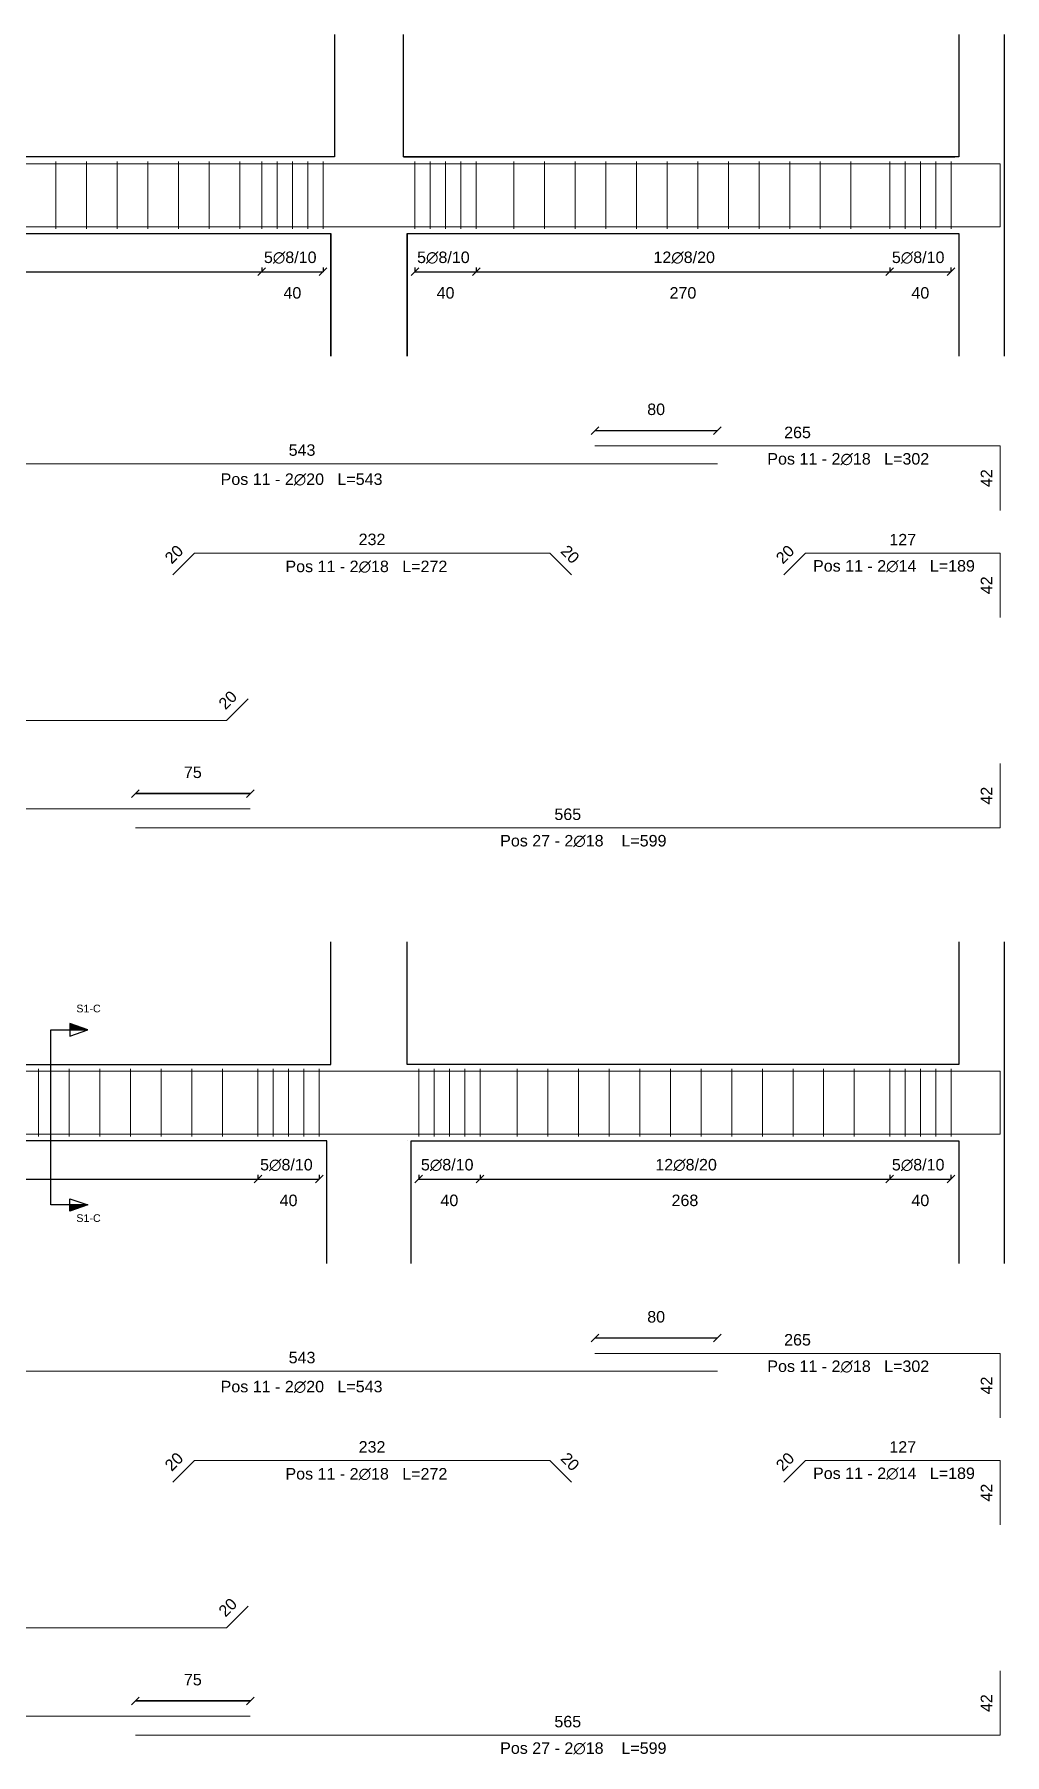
# Model space of a CAD drawing. Header units: millimetres. Extents: x -455371 to 117772, y -78417 to 116564.
# Drawn here: x -234628 to -228293, y -16116 to -4889 of the extents above; entities that cross this region are included whole.
import ezdxf

# ---------------------------------------------------------------- set-up
doc = ezdxf.new("R2010")
doc.units = ezdxf.units.MM
doc.layers.get('0').update_dxf_attribs({"color": 255})
for name, color, linetype, lineweight in [('armature', 5, 'Continuous', 18), ('Cls', 7, 'Continuous', 25), ('quote', 5, 'Continuous', 15), ('Scritte', 7, 'Continuous', 15), ('staffe', 10, 'Continuous', 15)]:
    doc.layers.add(name, color=color, linetype=linetype, lineweight=lineweight)
doc.layers.add('RETINI', color=253, linetype='Continuous')
doc.styles.get("Standard").update_dxf_attribs({"font": 'arial.ttf'})
doc.dimstyles.new('per distinte 1 a 50', dxfattribs={"dimtxt": 75, "dimasz": 150, "dimexe": 0.18, "dimexo": 250, "dimgap": 50, "dimtad": 1, "dimdec": 0, "dimlfac": 0.1, "dimzin": 0, "dimdsep": 46, "dimtxsty": 'Standard', "dimblk": 'NONE', "dimcen": 0, "dimse1": 1, "dimse2": 1, "dimsd1": 1, "dimsd2": 1, "dimadec": 0, "dimazin": 0, "dimtfac": 1, "dimtdec": 0, "dimtix": 1, "dimtofl": 0, "dimtmove": 0, "dimatfit": 3, "dimldrblk": 'NONE', "dimfxl": 250, "dimfxlon": 1, "dimtolj": 1, "dimtzin": 0, "dimarcsym": 2})
doc.dimstyles.new('scala1 a 50', dxfattribs={"dimtxt": 75, "dimasz": 50, "dimexe": 0.18, "dimexo": 250, "dimgap": 100, "dimtad": 2, "dimdec": 0, "dimlfac": 0.1, "dimzin": 0, "dimdsep": 46, "dimtxsty": 'Standard', "dimblk": 'OBLIQUE', "dimcen": -100, "dimadec": 0, "dimazin": 0, "dimtfac": 1, "dimtdec": 0, "dimtofl": 0, "dimtmove": 0, "dimatfit": 3, "dimfxl": 250, "dimfxlon": 1, "dimtolj": 1, "dimtzin": 0, "dimarcsym": 0})

# ---------------------------------------------------------------- blocks, each defined once
blk = doc.blocks.new('*U768')
at = {"layer": 'staffe'}
blk.add_lwpolyline([(0, -220), (0, 220)], dxfattribs=at)
blk = doc.blocks.new('*U769')
at = {"layer": 'Cls', "color": 0, "linetype": 'ByBlock', "lineweight": -2, "transparency": 16777216}
for p in [(0, 0), (100, 0), (200, 0), (300, 0), (400, 0)]:
    blk.add_blockref('*U768', p, dxfattribs=at)
blk = doc.blocks.new('*U770')
at = {"layer": 'staffe'}
blk.add_lwpolyline([(0, -220), (0, 220)], dxfattribs=at)
blk = doc.blocks.new('*U781')
at = {"layer": 'Cls', "color": 0, "linetype": 'ByBlock', "lineweight": -2, "transparency": 16777216}
for p in [(0, 0), (100, 0), (200, 0), (300, 0), (400, 0)]:
    blk.add_blockref('*U770', p, dxfattribs=at)
blk = doc.blocks.new('*U752')
at = {"layer": 'staffe'}
blk.add_lwpolyline([(0, -220), (0, 220)], dxfattribs=at)
blk = doc.blocks.new('*U753')
at = {"layer": 'Cls', "color": 0, "linetype": 'ByBlock', "lineweight": -2, "transparency": 16777216}
for p in [(0, 0), (100, 0), (200, 0), (300, 0), (400, 0)]:
    blk.add_blockref('*U752', p, dxfattribs=at)
blk = doc.blocks.new('*U754')
at = {"layer": 'staffe'}
blk.add_lwpolyline([(0, -220), (0, 220)], dxfattribs=at)
blk = doc.blocks.new('*U755')
at = {"layer": 'Cls', "color": 0, "linetype": 'ByBlock', "lineweight": -2, "transparency": 16777216}
for p in [(0, 0), (100, 0), (200, 0), (300, 0), (400, 0)]:
    blk.add_blockref('*U754', p, dxfattribs=at)
blk = doc.blocks.new('*U756')
at = {"layer": 'staffe'}
blk.add_lwpolyline([(0, -220), (0, 220)], dxfattribs=at)
blk = doc.blocks.new('*U757')
at = {"layer": 'Cls', "color": 0, "linetype": 'ByBlock', "lineweight": -2, "transparency": 16777216}
for p in [(0, 0), (100, 0), (200, 0), (300, 0), (400, 0)]:
    blk.add_blockref('*U756', p, dxfattribs=at)
blk = doc.blocks.new('*U771')
at = {"layer": 'staffe'}
blk.add_lwpolyline([(0, -220), (0, 220)], dxfattribs=at)
blk = doc.blocks.new('*U772')
at = {"layer": 'Cls', "color": 0, "linetype": 'ByBlock', "lineweight": -2, "transparency": 16777216}
for p in [(0, 0), (100, 0), (200, 0), (300, 0), (400, 0)]:
    blk.add_blockref('*U771', p, dxfattribs=at)
blk = doc.blocks.new('*U790')
at = {"layer": 'staffe'}
blk.add_lwpolyline([(0, -220), (0, 220)], dxfattribs=at)
blk = doc.blocks.new('*U791')
at = {"layer": 'Cls', "color": 0, "linetype": 'ByBlock', "lineweight": -2, "transparency": 16777216}
for p in [(0, 0), (200, 0), (400, 0), (600, 0), (800, 0), (1000, 0), (1200, 0), (1400, 0), (1600, 0), (1800, 0), (2000, 0), (2200, 0)]:
    blk.add_blockref('*U790', p, dxfattribs=at)
blk = doc.blocks.new('*U792')
at = {"layer": 'staffe'}
blk.add_lwpolyline([(0, -220), (0, 220)], dxfattribs=at)
blk = doc.blocks.new('*U793')
at = {"layer": 'Cls', "color": 0, "linetype": 'ByBlock', "lineweight": -2, "transparency": 16777216}
for p in [(0, 0), (200, 0), (400, 0), (600, 0), (800, 0), (1000, 0), (1200, 0), (1400, 0), (1600, 0), (1800, 0), (2000, 0), (2200, 0)]:
    blk.add_blockref('*U792', p, dxfattribs=at)
blk = doc.blocks.new('*U811')
at = {"layer": 'staffe'}
blk.add_lwpolyline([(0, -220), (0, 220)], dxfattribs=at)
blk = doc.blocks.new('*U810')
at = {"layer": 'Cls', "color": 0, "linetype": 'ByBlock', "lineweight": -2, "transparency": 16777216}
for p in [(0, 0), (200, 0), (400, 0), (600, 0), (800, 0), (1000, 0), (1200, 0), (1400, 0), (1600, 0), (1800, 0), (2000, 0), (2200, 0), (2400, 0), (2600, 0), (2800, 0), (3000, 0), (3200, 0), (3400, 0), (3600, 0), (3800, 0)]:
    blk.add_blockref('*U811', p, dxfattribs=at)
blk = doc.blocks.new('*U813')
at = {"layer": 'staffe'}
blk.add_lwpolyline([(0, -220), (0, 220)], dxfattribs=at)
blk = doc.blocks.new('*U812')
at = {"layer": 'Cls', "color": 0, "linetype": 'ByBlock', "lineweight": -2, "transparency": 16777216}
for p in [(0, 0), (200, 0), (400, 0), (600, 0), (800, 0), (1000, 0), (1200, 0), (1400, 0), (1600, 0), (1800, 0), (2000, 0), (2200, 0), (2400, 0), (2600, 0), (2800, 0), (3000, 0), (3200, 0), (3400, 0), (3600, 0)]:
    blk.add_blockref('*U813', p, dxfattribs=at)
blk = doc.blocks.new('_Oblique')
at = {"color": 0, "linetype": 'ByBlock', "lineweight": -2}
blk.add_line((-0.5, -0.5), (0.5, 0.5), dxfattribs=at)
blk = doc.blocks.new('*D820')
at = {"layer": 'Defpoints', "color": 0, "transparency": 16777216}
for p in [(-229043, -6159), (-228643, -6159), (-228643, -6438)]:
    blk.add_point(p, dxfattribs=at)
at = {"layer": 'quote', "color": 0, "lineweight": -2, "transparency": 16777216}
for p, q in [((-229043, -6409), (-229043, -6438)), ((-229043, -6438), (-228643, -6438)), ((-228643, -6409), (-228643, -6438))]:
    blk.add_line(p, q, dxfattribs=at)
at = {"layer": 'quote', "color": 0, "lineweight": -2, "transparency": 16777216, "xscale": 50, "yscale": 50, "zscale": 50, "rotation": 180}
blk.add_blockref('_Oblique', (-229043, -6438), dxfattribs=at)
at = {"layer": 'quote', "color": 0, "lineweight": -2, "transparency": 16777216, "xscale": 50, "yscale": 50, "zscale": 50}
blk.add_blockref('_Oblique', (-228643, -6438), dxfattribs=at)
at = {"layer": 'quote', "color": 0, "transparency": 16777216, "insert": (-228843, -6576), "char_height": 75, "attachment_point": 5}
blk.add_mtext('\\A1;40', dxfattribs=at)
blk = doc.blocks.new('*D821')
at = {"layer": 'Defpoints', "color": 0, "transparency": 16777216}
for p in [(-229043, -12081), (-228643, -12081), (-228643, -12360)]:
    blk.add_point(p, dxfattribs=at)
at = {"layer": 'quote', "color": 0, "lineweight": -2, "transparency": 16777216}
for p, q in [((-229043, -12331), (-229043, -12360)), ((-228643, -12331), (-228643, -12360)), ((-229043, -12360), (-228643, -12360))]:
    blk.add_line(p, q, dxfattribs=at)
at = {"layer": 'quote', "color": 0, "lineweight": -2, "transparency": 16777216, "xscale": 50, "yscale": 50, "zscale": 50, "rotation": 180}
blk.add_blockref('_Oblique', (-229043, -12360), dxfattribs=at)
at = {"layer": 'quote', "color": 0, "lineweight": -2, "transparency": 16777216, "xscale": 50, "yscale": 50, "zscale": 50}
blk.add_blockref('_Oblique', (-228643, -12360), dxfattribs=at)
at = {"layer": 'quote', "color": 0, "transparency": 16777216, "insert": (-228843, -12499), "char_height": 75, "attachment_point": 5}
blk.add_mtext('\\A1;40', dxfattribs=at)
blk = doc.blocks.new('*D822')
at = {"layer": 'Defpoints', "color": 0, "transparency": 16777216}
for p in [(-233168, -12081), (-232768, -12081), (-232768, -12360)]:
    blk.add_point(p, dxfattribs=at)
at = {"layer": 'quote', "color": 0, "lineweight": -2, "transparency": 16777216}
for p, q in [((-233168, -12331), (-233168, -12360)), ((-232768, -12331), (-232768, -12360)), ((-233168, -12360), (-232768, -12360))]:
    blk.add_line(p, q, dxfattribs=at)
at = {"layer": 'quote', "color": 0, "lineweight": -2, "transparency": 16777216, "xscale": 50, "yscale": 50, "zscale": 50, "rotation": 180}
blk.add_blockref('_Oblique', (-233168, -12360), dxfattribs=at)
at = {"layer": 'quote', "color": 0, "lineweight": -2, "transparency": 16777216, "xscale": 50, "yscale": 50, "zscale": 50}
blk.add_blockref('_Oblique', (-232768, -12360), dxfattribs=at)
at = {"layer": 'quote', "color": 0, "transparency": 16777216, "insert": (-232968, -12499), "char_height": 75, "attachment_point": 5}
blk.add_mtext('\\A1;40', dxfattribs=at)
blk = doc.blocks.new('*D823')
at = {"layer": 'Defpoints', "color": 0, "transparency": 16777216}
for p in [(-233143, -6159), (-232743, -6159), (-232743, -6438)]:
    blk.add_point(p, dxfattribs=at)
at = {"layer": 'quote', "color": 0, "lineweight": -2, "transparency": 16777216}
for p, q in [((-233143, -6409), (-233143, -6438)), ((-233143, -6438), (-232743, -6438)), ((-232743, -6409), (-232743, -6438))]:
    blk.add_line(p, q, dxfattribs=at)
at = {"layer": 'quote', "color": 0, "lineweight": -2, "transparency": 16777216, "xscale": 50, "yscale": 50, "zscale": 50, "rotation": 180}
blk.add_blockref('_Oblique', (-233143, -6438), dxfattribs=at)
at = {"layer": 'quote', "color": 0, "lineweight": -2, "transparency": 16777216, "xscale": 50, "yscale": 50, "zscale": 50}
blk.add_blockref('_Oblique', (-232743, -6438), dxfattribs=at)
at = {"layer": 'quote', "color": 0, "transparency": 16777216, "insert": (-232943, -6576), "char_height": 75, "attachment_point": 5}
blk.add_mtext('\\A1;40', dxfattribs=at)
blk = doc.blocks.new('*D828')
at = {"layer": 'Defpoints', "color": 0, "transparency": 16777216}
for p in [(-232143, -6159), (-231743, -6159), (-231743, -6438)]:
    blk.add_point(p, dxfattribs=at)
at = {"layer": 'quote', "color": 0, "lineweight": -2, "transparency": 16777216}
for p, q in [((-232143, -6409), (-232143, -6438)), ((-232143, -6438), (-231743, -6438)), ((-231743, -6409), (-231743, -6438))]:
    blk.add_line(p, q, dxfattribs=at)
at = {"layer": 'quote', "color": 0, "lineweight": -2, "transparency": 16777216, "xscale": 50, "yscale": 50, "zscale": 50, "rotation": 180}
blk.add_blockref('_Oblique', (-232143, -6438), dxfattribs=at)
at = {"layer": 'quote', "color": 0, "lineweight": -2, "transparency": 16777216, "xscale": 50, "yscale": 50, "zscale": 50}
blk.add_blockref('_Oblique', (-231743, -6438), dxfattribs=at)
at = {"layer": 'quote', "color": 0, "transparency": 16777216, "insert": (-231943, -6576), "char_height": 75, "attachment_point": 5}
blk.add_mtext('\\A1;40', dxfattribs=at)
blk = doc.blocks.new('*D831')
at = {"layer": 'Defpoints', "color": 0, "transparency": 16777216}
for p in [(-232118, -12081), (-231718, -12081), (-231718, -12360)]:
    blk.add_point(p, dxfattribs=at)
at = {"layer": 'quote', "color": 0, "lineweight": -2, "transparency": 16777216}
for p, q in [((-232118, -12331), (-232118, -12360)), ((-231718, -12331), (-231718, -12360)), ((-232118, -12360), (-231718, -12360))]:
    blk.add_line(p, q, dxfattribs=at)
at = {"layer": 'quote', "color": 0, "lineweight": -2, "transparency": 16777216, "xscale": 50, "yscale": 50, "zscale": 50, "rotation": 180}
blk.add_blockref('_Oblique', (-232118, -12360), dxfattribs=at)
at = {"layer": 'quote', "color": 0, "lineweight": -2, "transparency": 16777216, "xscale": 50, "yscale": 50, "zscale": 50}
blk.add_blockref('_Oblique', (-231718, -12360), dxfattribs=at)
at = {"layer": 'quote', "color": 0, "transparency": 16777216, "insert": (-231918, -12499), "char_height": 75, "attachment_point": 5}
blk.add_mtext('\\A1;40', dxfattribs=at)
blk = doc.blocks.new('*D843')
at = {"layer": 'Defpoints', "color": 0, "transparency": 16777216}
for p in [(-237243, -6159), (-233143, -6159), (-233143, -6438)]:
    blk.add_point(p, dxfattribs=at)
at = {"layer": 'quote', "color": 0, "lineweight": -2, "transparency": 16777216}
for p, q in [((-237243, -6409), (-237243, -6438)), ((-237243, -6438), (-233143, -6438)), ((-233143, -6409), (-233143, -6438))]:
    blk.add_line(p, q, dxfattribs=at)
at = {"layer": 'quote', "color": 0, "lineweight": -2, "transparency": 16777216, "xscale": 50, "yscale": 50, "zscale": 50, "rotation": 180}
blk.add_blockref('_Oblique', (-237243, -6438), dxfattribs=at)
at = {"layer": 'quote', "color": 0, "lineweight": -2, "transparency": 16777216, "xscale": 50, "yscale": 50, "zscale": 50}
blk.add_blockref('_Oblique', (-233143, -6438), dxfattribs=at)
at = {"layer": 'quote', "color": 0, "transparency": 16777216, "insert": (-235193, -6576), "char_height": 75, "attachment_point": 5}
blk.add_mtext('\\A1;410', dxfattribs=at)
blk = doc.blocks.new('*D844')
at = {"layer": 'Defpoints', "color": 0, "transparency": 16777216}
for p in [(-231743, -6159), (-229043, -6159), (-229043, -6438)]:
    blk.add_point(p, dxfattribs=at)
at = {"layer": 'quote', "color": 0, "lineweight": -2, "transparency": 16777216}
for p, q in [((-231743, -6409), (-231743, -6438)), ((-231743, -6438), (-229043, -6438)), ((-229043, -6409), (-229043, -6438))]:
    blk.add_line(p, q, dxfattribs=at)
at = {"layer": 'quote', "color": 0, "lineweight": -2, "transparency": 16777216, "xscale": 50, "yscale": 50, "zscale": 50, "rotation": 180}
blk.add_blockref('_Oblique', (-231743, -6438), dxfattribs=at)
at = {"layer": 'quote', "color": 0, "lineweight": -2, "transparency": 16777216, "xscale": 50, "yscale": 50, "zscale": 50}
blk.add_blockref('_Oblique', (-229043, -6438), dxfattribs=at)
at = {"layer": 'quote', "color": 0, "transparency": 16777216, "insert": (-230393, -6576), "char_height": 75, "attachment_point": 5}
blk.add_mtext('\\A1;270', dxfattribs=at)
blk = doc.blocks.new('*D846')
at = {"layer": 'Defpoints', "color": 0, "transparency": 16777216}
for p in [(-237218, -12081), (-233168, -12081), (-233168, -12360)]:
    blk.add_point(p, dxfattribs=at)
at = {"layer": 'quote', "color": 0, "lineweight": -2, "transparency": 16777216}
for p, q in [((-237218, -12331), (-237218, -12360)), ((-233168, -12331), (-233168, -12360)), ((-237218, -12360), (-233168, -12360))]:
    blk.add_line(p, q, dxfattribs=at)
at = {"layer": 'quote', "color": 0, "lineweight": -2, "transparency": 16777216, "xscale": 50, "yscale": 50, "zscale": 50, "rotation": 180}
blk.add_blockref('_Oblique', (-237218, -12360), dxfattribs=at)
at = {"layer": 'quote', "color": 0, "lineweight": -2, "transparency": 16777216, "xscale": 50, "yscale": 50, "zscale": 50}
blk.add_blockref('_Oblique', (-233168, -12360), dxfattribs=at)
at = {"layer": 'quote', "color": 0, "transparency": 16777216, "insert": (-235193, -12499), "char_height": 75, "attachment_point": 5}
blk.add_mtext('\\A1;405', dxfattribs=at)
blk = doc.blocks.new('*D847')
at = {"layer": 'Defpoints', "color": 0, "transparency": 16777216}
for p in [(-231718, -12081), (-229043, -12081), (-229043, -12360)]:
    blk.add_point(p, dxfattribs=at)
at = {"layer": 'quote', "color": 0, "lineweight": -2, "transparency": 16777216}
for p, q in [((-231718, -12331), (-231718, -12360)), ((-229043, -12331), (-229043, -12360)), ((-231718, -12360), (-229043, -12360))]:
    blk.add_line(p, q, dxfattribs=at)
at = {"layer": 'quote', "color": 0, "lineweight": -2, "transparency": 16777216, "xscale": 50, "yscale": 50, "zscale": 50, "rotation": 180}
blk.add_blockref('_Oblique', (-231718, -12360), dxfattribs=at)
at = {"layer": 'quote', "color": 0, "lineweight": -2, "transparency": 16777216, "xscale": 50, "yscale": 50, "zscale": 50}
blk.add_blockref('_Oblique', (-229043, -12360), dxfattribs=at)
at = {"layer": 'quote', "color": 0, "transparency": 16777216, "insert": (-230380, -12499), "char_height": 75, "attachment_point": 5}
blk.add_mtext('\\A1;268', dxfattribs=at)
blk = doc.blocks.new('*D1171')
at = {"layer": 'Defpoints', "color": 0, "transparency": 16777216}
for p in [(-228323, -9647), (-228323, -9647), (-228323, -10067)]:
    blk.add_point(p, dxfattribs=at)
at = {"layer": 'quote', "color": 0, "transparency": 16777216, "insert": (-228411, -9857), "char_height": 75, "attachment_point": 5, "rotation": 90}
blk.add_mtext('\\A1;42', dxfattribs=at)
blk = doc.blocks.new('_None')
blk = doc.blocks.new('*D1172')
at = {"layer": 'Defpoints', "color": 0, "transparency": 16777216}
for p in [(-233968, -10067), (-233968, -10067), (-228323, -10067)]:
    blk.add_point(p, dxfattribs=at)
at = {"layer": 'quote', "color": 0, "transparency": 16777216, "insert": (-231145, -9979), "char_height": 75, "attachment_point": 5}
blk.add_mtext('\\A1;565', dxfattribs=at)
blk = doc.blocks.new('*D1174')
at = {"layer": 'Defpoints', "color": 0, "transparency": 16777216}
for p in [(-237168, -9943), (-233218, -9943), (-233218, -9943)]:
    blk.add_point(p, dxfattribs=at)
at = {"layer": 'quote', "color": 0, "transparency": 16777216, "insert": (-235193, -9855), "char_height": 75, "attachment_point": 5}
blk.add_mtext('\\A1;395', dxfattribs=at)
blk = doc.blocks.new('*D1175')
at = {"layer": 'Defpoints', "color": 0, "transparency": 16777216}
for p in [(-233218, -9843), (-233968, -9943), (-233218, -9943)]:
    blk.add_point(p, dxfattribs=at)
at = {"layer": 'quote', "color": 0, "lineweight": -2, "transparency": 16777216}
for p, q in [((-233968, -9843), (-233968, -9843)), ((-233968, -9843), (-233218, -9843)), ((-233218, -9843), (-233218, -9843))]:
    blk.add_line(p, q, dxfattribs=at)
at = {"layer": 'quote', "color": 0, "lineweight": -2, "transparency": 16777216, "xscale": 50, "yscale": 50, "zscale": 50, "rotation": 180}
blk.add_blockref('_Oblique', (-233968, -9843), dxfattribs=at)
at = {"layer": 'quote', "color": 0, "lineweight": -2, "transparency": 16777216, "xscale": 50, "yscale": 50, "zscale": 50}
blk.add_blockref('_Oblique', (-233218, -9843), dxfattribs=at)
at = {"layer": 'quote', "color": 0, "transparency": 16777216, "insert": (-233593, -9705), "char_height": 75, "attachment_point": 5}
blk.add_mtext('\\A1;75', dxfattribs=at)
blk = doc.blocks.new('*D1184')
at = {"layer": 'Defpoints', "color": 0, "transparency": 16777216}
for p in [(-233583, -8274), (-233583, -8274), (-233725, -8415)]:
    blk.add_point(p, dxfattribs=at)
at = {"layer": 'quote', "color": 0, "transparency": 16777216, "insert": (-233716, -8282), "char_height": 75, "attachment_point": 5, "rotation": 45}
blk.add_mtext('\\A1;20', dxfattribs=at)
blk = doc.blocks.new('*D1178')
at = {"layer": 'Defpoints', "color": 0, "transparency": 16777216}
for p in [(-231263, -8274), (-231263, -8274), (-231122, -8415)]:
    blk.add_point(p, dxfattribs=at)
at = {"layer": 'quote', "color": 0, "transparency": 16777216, "insert": (-231130, -8282), "char_height": 75, "attachment_point": 5, "rotation": 315}
blk.add_mtext('\\A1;20', dxfattribs=at)
blk = doc.blocks.new('*D1179')
at = {"layer": 'Defpoints', "color": 0, "transparency": 16777216}
for p in [(-233583, -8274), (-231263, -8274), (-231263, -8274)]:
    blk.add_point(p, dxfattribs=at)
at = {"layer": 'quote', "color": 0, "transparency": 16777216, "insert": (-232423, -8185), "char_height": 75, "attachment_point": 5}
blk.add_mtext('\\A1;232', dxfattribs=at)
blk = doc.blocks.new('*D1181')
at = {"layer": 'Defpoints', "color": 0, "transparency": 16777216}
for p in [(-233231, -9225), (-233231, -9225), (-233373, -9366)]:
    blk.add_point(p, dxfattribs=at)
at = {"layer": 'quote', "color": 0, "transparency": 16777216, "insert": (-233365, -9233), "char_height": 75, "attachment_point": 5, "rotation": 45}
blk.add_mtext('\\A1;20', dxfattribs=at)
blk = doc.blocks.new('*D1182')
at = {"layer": 'Defpoints', "color": 0, "transparency": 16777216}
for p in [(-236693, -9366), (-233693, -9366), (-233693, -9366)]:
    blk.add_point(p, dxfattribs=at)
at = {"layer": 'quote', "color": 0, "transparency": 16777216, "insert": (-235193, -9278), "char_height": 75, "attachment_point": 5}
blk.add_mtext('\\A1;300', dxfattribs=at)
blk = doc.blocks.new('*D1188')
at = {"layer": 'Defpoints', "color": 0, "transparency": 16777216}
for p in [(-228323, -8274), (-228323, -8274), (-228323, -8694)]:
    blk.add_point(p, dxfattribs=at)
at = {"layer": 'quote', "color": 0, "transparency": 16777216, "insert": (-228411, -8484), "char_height": 75, "attachment_point": 5, "rotation": 90}
blk.add_mtext('\\A1;42', dxfattribs=at)
blk = doc.blocks.new('*D1189')
at = {"layer": 'Defpoints', "color": 0, "transparency": 16777216}
for p in [(-229593, -8274), (-229593, -8274), (-228323, -8274)]:
    blk.add_point(p, dxfattribs=at)
at = {"layer": 'quote', "color": 0, "transparency": 16777216, "insert": (-228958, -8186), "char_height": 75, "attachment_point": 5}
blk.add_mtext('\\A1;127', dxfattribs=at)
blk = doc.blocks.new('*D1190')
at = {"layer": 'Defpoints', "color": 0, "transparency": 16777216}
for p in [(-229593, -8274), (-229593, -8274), (-229734, -8415)]:
    blk.add_point(p, dxfattribs=at)
at = {"layer": 'quote', "color": 0, "transparency": 16777216, "insert": (-229726, -8282), "char_height": 75, "attachment_point": 5, "rotation": 45}
blk.add_mtext('\\A1;20', dxfattribs=at)
blk = doc.blocks.new('*D1210')
at = {"layer": 'Defpoints', "color": 0, "transparency": 16777216}
for p in [(-228323, -7575), (-228323, -7575), (-228323, -7995)]:
    blk.add_point(p, dxfattribs=at)
at = {"layer": 'quote', "color": 0, "transparency": 16777216, "insert": (-228411, -7785), "char_height": 75, "attachment_point": 5, "rotation": 90}
blk.add_mtext('\\A1;42', dxfattribs=at)
blk = doc.blocks.new('*D1211')
at = {"layer": 'Defpoints', "color": 0, "transparency": 16777216}
for p in [(-230968, -7575), (-230968, -7575), (-228323, -7575)]:
    blk.add_point(p, dxfattribs=at)
at = {"layer": 'quote', "color": 0, "transparency": 16777216, "insert": (-229645, -7487), "char_height": 75, "attachment_point": 5}
blk.add_mtext('\\A1;265', dxfattribs=at)
blk = doc.blocks.new('*D1212')
at = {"layer": 'Defpoints', "color": 0, "transparency": 16777216}
for p in [(-230968, -7475), (-230968, -7575), (-230168, -7691)]:
    blk.add_point(p, dxfattribs=at)
at = {"layer": 'quote', "color": 0, "lineweight": -2, "transparency": 16777216}
for p, q in [((-230968, -7475), (-230968, -7475)), ((-230168, -7475), (-230968, -7475)), ((-230168, -7475), (-230168, -7475))]:
    blk.add_line(p, q, dxfattribs=at)
at = {"layer": 'quote', "color": 0, "lineweight": -2, "transparency": 16777216, "xscale": 50, "yscale": 50, "zscale": 50, "rotation": 180}
blk.add_blockref('_Oblique', (-230968, -7475), dxfattribs=at)
at = {"layer": 'quote', "color": 0, "lineweight": -2, "transparency": 16777216, "xscale": 50, "yscale": 50, "zscale": 50}
blk.add_blockref('_Oblique', (-230168, -7475), dxfattribs=at)
at = {"layer": 'quote', "color": 0, "transparency": 16777216, "insert": (-230568, -7336), "char_height": 75, "attachment_point": 5}
blk.add_mtext('\\A1;80', dxfattribs=at)
blk = doc.blocks.new('*D1215')
at = {"layer": 'Defpoints', "color": 0, "transparency": 16777216}
for p in [(-235593, -7691), (-230168, -7691), (-230168, -7691)]:
    blk.add_point(p, dxfattribs=at)
at = {"layer": 'quote', "color": 0, "transparency": 16777216, "insert": (-232880, -7602), "char_height": 75, "attachment_point": 5}
blk.add_mtext('\\A1;543', dxfattribs=at)
blk = doc.blocks.new('*D1309')
at = {"layer": 'Defpoints', "color": 0, "transparency": 16777216}
for p in [(-228323, -15570), (-228323, -15570), (-228323, -15990)]:
    blk.add_point(p, dxfattribs=at)
at = {"layer": 'quote', "color": 0, "transparency": 16777216, "insert": (-228411, -15780), "char_height": 75, "attachment_point": 5, "rotation": 90}
blk.add_mtext('\\A1;42', dxfattribs=at)
blk = doc.blocks.new('*D1310')
at = {"layer": 'Defpoints', "color": 0, "transparency": 16777216}
for p in [(-233968, -15990), (-233968, -15990), (-228323, -15990)]:
    blk.add_point(p, dxfattribs=at)
at = {"layer": 'quote', "color": 0, "transparency": 16777216, "insert": (-231145, -15901), "char_height": 75, "attachment_point": 5}
blk.add_mtext('\\A1;565', dxfattribs=at)
blk = doc.blocks.new('*D1312')
at = {"layer": 'Defpoints', "color": 0, "transparency": 16777216}
for p in [(-237168, -15865), (-233218, -15865), (-233218, -15865)]:
    blk.add_point(p, dxfattribs=at)
at = {"layer": 'quote', "color": 0, "transparency": 16777216, "insert": (-235193, -15777), "char_height": 75, "attachment_point": 5}
blk.add_mtext('\\A1;395', dxfattribs=at)
blk = doc.blocks.new('*D1313')
at = {"layer": 'Defpoints', "color": 0, "transparency": 16777216}
for p in [(-233218, -15765), (-233968, -15865), (-233218, -15865)]:
    blk.add_point(p, dxfattribs=at)
at = {"layer": 'quote', "color": 0, "lineweight": -2, "transparency": 16777216}
for p, q in [((-233968, -15765), (-233968, -15765)), ((-233968, -15765), (-233218, -15765)), ((-233218, -15765), (-233218, -15765))]:
    blk.add_line(p, q, dxfattribs=at)
at = {"layer": 'quote', "color": 0, "lineweight": -2, "transparency": 16777216, "xscale": 50, "yscale": 50, "zscale": 50, "rotation": 180}
blk.add_blockref('_Oblique', (-233968, -15765), dxfattribs=at)
at = {"layer": 'quote', "color": 0, "lineweight": -2, "transparency": 16777216, "xscale": 50, "yscale": 50, "zscale": 50}
blk.add_blockref('_Oblique', (-233218, -15765), dxfattribs=at)
at = {"layer": 'quote', "color": 0, "transparency": 16777216, "insert": (-233593, -15627), "char_height": 75, "attachment_point": 5}
blk.add_mtext('\\A1;75', dxfattribs=at)
blk = doc.blocks.new('*D1339')
at = {"layer": 'Defpoints', "color": 0, "transparency": 16777216}
for p in [(-233583, -14196), (-233583, -14196), (-233725, -14337)]:
    blk.add_point(p, dxfattribs=at)
at = {"layer": 'quote', "color": 0, "transparency": 16777216, "insert": (-233716, -14204), "char_height": 75, "attachment_point": 5, "rotation": 45}
blk.add_mtext('\\A1;20', dxfattribs=at)
blk = doc.blocks.new('*D1316')
at = {"layer": 'Defpoints', "color": 0, "transparency": 16777216}
for p in [(-231263, -14196), (-231263, -14196), (-231122, -14337)]:
    blk.add_point(p, dxfattribs=at)
at = {"layer": 'quote', "color": 0, "transparency": 16777216, "insert": (-231130, -14204), "char_height": 75, "attachment_point": 5, "rotation": 315}
blk.add_mtext('\\A1;20', dxfattribs=at)
blk = doc.blocks.new('*D1317')
at = {"layer": 'Defpoints', "color": 0, "transparency": 16777216}
for p in [(-233583, -14196), (-231263, -14196), (-231263, -14196)]:
    blk.add_point(p, dxfattribs=at)
at = {"layer": 'quote', "color": 0, "transparency": 16777216, "insert": (-232423, -14108), "char_height": 75, "attachment_point": 5}
blk.add_mtext('\\A1;232', dxfattribs=at)
blk = doc.blocks.new('*D1319')
at = {"layer": 'Defpoints', "color": 0, "transparency": 16777216}
for p in [(-233231, -15147), (-233231, -15147), (-233373, -15288)]:
    blk.add_point(p, dxfattribs=at)
at = {"layer": 'quote', "color": 0, "transparency": 16777216, "insert": (-233365, -15155), "char_height": 75, "attachment_point": 5, "rotation": 45}
blk.add_mtext('\\A1;20', dxfattribs=at)
blk = doc.blocks.new('*D1320')
at = {"layer": 'Defpoints', "color": 0, "transparency": 16777216}
for p in [(-236693, -15288), (-233693, -15288), (-233693, -15288)]:
    blk.add_point(p, dxfattribs=at)
at = {"layer": 'quote', "color": 0, "transparency": 16777216, "insert": (-235193, -15200), "char_height": 75, "attachment_point": 5}
blk.add_mtext('\\A1;300', dxfattribs=at)
blk = doc.blocks.new('*D1324')
at = {"layer": 'Defpoints', "color": 0, "transparency": 16777216}
for p in [(-228323, -14196), (-228323, -14196), (-228323, -14616)]:
    blk.add_point(p, dxfattribs=at)
at = {"layer": 'quote', "color": 0, "transparency": 16777216, "insert": (-228411, -14406), "char_height": 75, "attachment_point": 5, "rotation": 90}
blk.add_mtext('\\A1;42', dxfattribs=at)
blk = doc.blocks.new('*D1325')
at = {"layer": 'Defpoints', "color": 0, "transparency": 16777216}
for p in [(-229593, -14196), (-229593, -14196), (-228323, -14196)]:
    blk.add_point(p, dxfattribs=at)
at = {"layer": 'quote', "color": 0, "transparency": 16777216, "insert": (-228958, -14108), "char_height": 75, "attachment_point": 5}
blk.add_mtext('\\A1;127', dxfattribs=at)
blk = doc.blocks.new('*D1326')
at = {"layer": 'Defpoints', "color": 0, "transparency": 16777216}
for p in [(-229593, -14196), (-229593, -14196), (-229734, -14337)]:
    blk.add_point(p, dxfattribs=at)
at = {"layer": 'quote', "color": 0, "transparency": 16777216, "insert": (-229726, -14204), "char_height": 75, "attachment_point": 5, "rotation": 45}
blk.add_mtext('\\A1;20', dxfattribs=at)
blk = doc.blocks.new('*D1330')
at = {"layer": 'Defpoints', "color": 0, "transparency": 16777216}
for p in [(-228323, -13497), (-228323, -13497), (-228323, -13917)]:
    blk.add_point(p, dxfattribs=at)
at = {"layer": 'quote', "color": 0, "transparency": 16777216, "insert": (-228411, -13707), "char_height": 75, "attachment_point": 5, "rotation": 90}
blk.add_mtext('\\A1;42', dxfattribs=at)
blk = doc.blocks.new('*D1331')
at = {"layer": 'Defpoints', "color": 0, "transparency": 16777216}
for p in [(-230968, -13497), (-230968, -13497), (-228323, -13497)]:
    blk.add_point(p, dxfattribs=at)
at = {"layer": 'quote', "color": 0, "transparency": 16777216, "insert": (-229645, -13409), "char_height": 75, "attachment_point": 5}
blk.add_mtext('\\A1;265', dxfattribs=at)
blk = doc.blocks.new('*D1332')
at = {"layer": 'Defpoints', "color": 0, "transparency": 16777216}
for p in [(-230968, -13397), (-230968, -13497), (-230168, -13613)]:
    blk.add_point(p, dxfattribs=at)
at = {"layer": 'quote', "color": 0, "lineweight": -2, "transparency": 16777216}
for p, q in [((-230968, -13397), (-230968, -13397)), ((-230168, -13397), (-230968, -13397)), ((-230168, -13397), (-230168, -13397))]:
    blk.add_line(p, q, dxfattribs=at)
at = {"layer": 'quote', "color": 0, "lineweight": -2, "transparency": 16777216, "xscale": 50, "yscale": 50, "zscale": 50, "rotation": 180}
blk.add_blockref('_Oblique', (-230968, -13397), dxfattribs=at)
at = {"layer": 'quote', "color": 0, "lineweight": -2, "transparency": 16777216, "xscale": 50, "yscale": 50, "zscale": 50}
blk.add_blockref('_Oblique', (-230168, -13397), dxfattribs=at)
at = {"layer": 'quote', "color": 0, "transparency": 16777216, "insert": (-230568, -13259), "char_height": 75, "attachment_point": 5}
blk.add_mtext('\\A1;80', dxfattribs=at)
blk = doc.blocks.new('*D1335')
at = {"layer": 'Defpoints', "color": 0, "transparency": 16777216}
for p in [(-235593, -13613), (-230168, -13613), (-230168, -13613)]:
    blk.add_point(p, dxfattribs=at)
at = {"layer": 'quote', "color": 0, "transparency": 16777216, "insert": (-232880, -13525), "char_height": 75, "attachment_point": 5}
blk.add_mtext('\\A1;543', dxfattribs=at)

msp = doc.modelspace()

# ---------------------------------------------------------------- hatches: boundary and pattern name
at = {"layer": 'RETINI'}
h = msp.add_hatch(color=256, dxfattribs=at)
h.dxf.hatch_style = 1
h.paths.add_polyline_path([(-234397.2, -11345), (-234397.2, -11385.4), (-234277.6, -11385.4)])
h = msp.add_hatch(color=256, dxfattribs=at)
h.dxf.hatch_style = 1
h.paths.add_polyline_path([(-234277.6, -12528.2), (-234397.2, -12528.2), (-234397.2, -12568.6)])

# ---------------------------------------------------------------- linework, layer by layer
at = {"layer": 'armature'}
for points in [[(-242062.8, -5732.5), (-228322.8, -5732.5), (-228322.8, -6144.5), (-242062.8, -6144.5)], [(-242062.8, -11654.8), (-228322.8, -11654.8), (-228322.8, -12066.8), (-242062.8, -12066.8)]]:
    msp.add_lwpolyline(points, close=True, dxfattribs=at)
for points in [[(-228322.8, -7994.9), (-228322.8, -7574.9), (-228692.8, -7574.9), (-230517.8, -7574.9), (-230967.8, -7574.9)], [(-230167.8, -7690.8), (-235592.8, -7690.8)], [(-231121.7, -8415.1), (-231263.1, -8273.6), (-231673.1, -8273.6), (-233173.1, -8273.6), (-233583.1, -8273.6), (-233724.5, -8415.1)], [(-228322.8, -8693.6), (-228322.8, -8273.6), (-228692.8, -8273.6), (-229092.8, -8273.6), (-229592.8, -8273.6), (-229734.3, -8415.1)], [(-233372.8, -9366.2), (-233231.4, -9224.8)], [(-233692.8, -9366.2), (-236692.8, -9366.2)], [(-233692.8, -9366.2), (-233372.8, -9366.2)], [(-228322.8, -9647.3), (-228322.8, -10067.3), (-228692.8, -10067.3), (-230517.8, -10067.3), (-232992.8, -10067.3), (-233592.8, -10067.3), (-233967.8, -10067.3)], [(-235192.8, -9943), (-233217.8, -9943)], [(-228322.8, -13917.2), (-228322.8, -13497.2), (-228692.8, -13497.2), (-230517.8, -13497.2), (-230967.8, -13497.2)], [(-230167.8, -13613.1), (-235592.8, -13613.1)], [(-231121.7, -14337.3), (-231263.1, -14195.9), (-231673.1, -14195.9), (-233173.1, -14195.9), (-233583.1, -14195.9), (-233724.5, -14337.3)], [(-228322.8, -14615.9), (-228322.8, -14195.9), (-228692.8, -14195.9), (-229092.8, -14195.9), (-229592.8, -14195.9), (-229734.3, -14337.3)], [(-233372.8, -15288.5), (-233231.4, -15147)], [(-233692.8, -15288.5), (-236692.8, -15288.5)], [(-233692.8, -15288.5), (-233372.8, -15288.5)], [(-228322.8, -15569.6), (-228322.8, -15989.6), (-228692.8, -15989.6), (-230517.8, -15989.6), (-232992.8, -15989.6), (-233592.8, -15989.6), (-233967.8, -15989.6)], [(-235192.8, -15865.3), (-233217.8, -15865.3)]]:
    msp.add_lwpolyline(points, dxfattribs=at)
at = {"layer": 'Cls'}
for points in [[(-232667.8, -4888.5), (-232667.8, -5688.5), (-237717.8, -5688.5), (-237717.8, -4888.5)], [(-228592.8, -4888.5), (-228592.8, -5688.5), (-232217.8, -5688.5), (-232217.8, -4888.5)], [(-228292.8, -6988.5), (-228292.8, -4888.5)], [(-232217.8, -5688.5), (-228617.8, -5688.5)], [(-237692.8, -6988.5), (-237692.8, -6188.5), (-232692.8, -6188.5), (-232692.8, -6988.5), (-232692.8, -6188.5)], [(-232192.8, -6188.5), (-232192.8, -6988.5), (-232192.8, -6188.5), (-228592.8, -6188.5), (-228592.8, -6988.5)], [(-233217.8, -9842.8), (-233967.8, -9842.8)], [(-237692.8, -10810.8), (-237692.8, -11610.8), (-232692.8, -11610.8), (-232692.8, -10810.8)], [(-228592.8, -10810.8), (-228592.8, -11610.8), (-232192.8, -11610.8), (-232192.8, -10810.8)], [(-228292.8, -12910.8), (-228292.8, -10810.8)], [(-234277.6, -12528.2), (-234519.4, -12528.2), (-234519.4, -11385.4), (-234519.4, -11385.4), (-234277.6, -11385.4)], [(-232717.8, -12910.8), (-232717.8, -12110.8), (-237667.8, -12110.8), (-237667.8, -12910.8)], [(-232167.8, -12110.8), (-228592.8, -12110.8)], [(-232167.8, -12910.8), (-232167.8, -12110.8), (-228592.8, -12110.8), (-228592.8, -12910.8)], [(-233217.8, -15765), (-233967.8, -15765)]]:
    msp.add_lwpolyline(points, dxfattribs=at)
for points in [[(-234277.6, -11385.4), (-234397.2, -11345), (-234397.2, -11385.4), (-234397.2, -11425.8)], [(-232192.8, -12110.8), (-232192.8, -12110.8)], [(-234277.6, -12528.2), (-234397.2, -12568.6), (-234397.2, -12528.2), (-234397.2, -12487.8)]]:
    msp.add_lwpolyline(points, close=True, dxfattribs=at)

# ---------------------------------------------------------------- block references
for name, p in [('*U810', (-237086.7, -5938.5)), ('*U769', (-232142.8, -5938.5)), ('*U812', (-237000, -11860.8)), ('*U781', (-232117.8, -11860.8))]:
    msp.add_blockref(name, p, dxfattribs=at)
at = {"layer": 'Cls', "xscale": -1}
for name, p in [('*U772', (-232742.8, -5938.5)), ('*U791', (-229296.1, -5938.5)), ('*U753', (-228642.8, -5938.5)), ('*U757', (-232767.8, -11860.8)), ('*U793', (-229274.4, -11860.8)), ('*U755', (-228642.8, -11860.8))]:
    msp.add_blockref(name, p, dxfattribs=at)

# ---------------------------------------------------------------- texts
at = {"layer": 'Scritte'}
for s, width, insert, char_height, attachment_point in [('5∅8/10 ', 371.945, (-233128.8, -6305.8), 75, 1), ('5∅8/10 ', 371.945, (-232128.8, -6305.8), 75, 1), ('12∅8/20', 371.945, (-230585.7, -6305.8), 75, 1), ('5∅8/10 ', 371.945, (-229028.8, -6305.8), 75, 1), ('Pos 11 - 2∅18   L=302', 1084.771, (-228785.2, -7621.2), 75, 3), ('Pos 11 - 2∅20   L=543', 1084.771, (-233411.5, -7754), 75, 1), ('Pos 11 - 2∅18   L=272', 1084.771, (-232988.3, -8323.2), 75, 1), ('Pos 11 - 2∅14   L=189', 1084.771, (-228486.9, -8319.9), 75, 3), ('Pos 27 - 2∅18    L=599', 1084.771, (-230500.5, -10113.6), 75, 3), ('S1-C', 371.945, (-234353.7, -11221.3), 50, 1), ('5∅8/10 ', 371.945, (-233153.8, -12228.1), 75, 1), ('5∅8/10 ', 371.945, (-232103.8, -12228.1), 75, 1), ('12∅8/20', 371.945, (-230573.2, -12228.1), 75, 1), ('5∅8/10 ', 371.945, (-229028.8, -12228.1), 75, 1), ('S1-C', 371.945, (-234353.7, -12589.2), 50, 1), ('Pos 11 - 2∅18   L=302', 1084.771, (-228785.2, -13543.5), 75, 3), ('Pos 11 - 2∅20   L=543', 1084.771, (-233411.5, -13676.2), 75, 1), ('Pos 11 - 2∅18   L=272', 1084.771, (-232988.3, -14245.5), 75, 1), ('Pos 11 - 2∅14   L=189', 1084.771, (-228486.9, -14242.2), 75, 3), ('Pos 27 - 2∅18    L=599', 1084.771, (-230500.5, -16035.9), 75, 3)]:
    msp.add_mtext_dynamic_manual_height_columns(s, width=width, gutter_width=12.5, heights=[0], dxfattribs=dict(at, insert=insert, char_height=char_height, attachment_point=attachment_point))

# ---------------------------------------------------------------- dimensions: what is measured, and where the dimension line sits
at = {"layer": 'quote'}
for base, p1, p2, dimstyle, picture, middle in [((-233142.8, -6438), (-237242.8, -6158.5), (-233142.8, -6158.5), 'scala1 a 50', '*D843', (-235192.8, -6576.3)), ((-232742.8, -6438), (-233142.8, -6158.5), (-232742.8, -6158.5), 'scala1 a 50', '*D823', (-232942.8, -6576.3)), ((-231742.8, -6438), (-232142.8, -6158.5), (-231742.8, -6158.5), 'scala1 a 50', '*D828', (-231942.8, -6576.3)), ((-229042.8, -6438), (-231742.8, -6158.5), (-229042.8, -6158.5), 'scala1 a 50', '*D844', (-230392.8, -6576.3)), ((-228642.8, -6438), (-229042.8, -6158.5), (-228642.8, -6158.5), 'scala1 a 50', '*D820', (-228842.8, -6576.3)), ((-230167.8478904, -7690.7802533), (-235592.8478904, -7690.7802533), (-230167.8478904, -7690.7802533), 'per distinte 1 a 50', '*D1215', (-232880.3478904, -7602.4616994)), ((-231263.1, -8273.6), (-233583.1, -8273.6), (-231263.1, -8273.6), 'per distinte 1 a 50', '*D1179', (-232423.1, -8185.3)), ((-233692.8, -9366.2), (-236692.8, -9366.2), (-233692.8, -9366.2), 'per distinte 1 a 50', '*D1182', (-235192.8, -9277.9)), ((-233217.8, -9842.8), (-233967.8, -9943), (-233217.8, -9943), 'scala1 a 50', '*D1175', (-233592.8, -9704.6)), ((-233217.8, -9943), (-237167.8, -9943), (-233217.8, -9943), 'per distinte 1 a 50', '*D1174', (-235192.8, -9854.7)), ((-233167.8, -12360.3), (-237217.8, -12080.8), (-233167.8, -12080.8), 'scala1 a 50', '*D846', (-235192.8, -12498.6)), ((-232767.8, -12360.3), (-233167.8, -12080.8), (-232767.8, -12080.8), 'scala1 a 50', '*D822', (-232967.8, -12498.6)), ((-231717.8, -12360.3), (-232117.8, -12080.8), (-231717.8, -12080.8), 'scala1 a 50', '*D831', (-231917.8, -12498.6)), ((-229042.8478904, -12360.3047562), (-231717.8478904, -12080.8030466), (-229042.8478904, -12080.8030466), 'scala1 a 50', '*D847', (-230380.3478904, -12498.5977303)), ((-228642.8, -12360.3), (-229042.8, -12080.8), (-228642.8, -12080.8), 'scala1 a 50', '*D821', (-228842.8, -12498.6)), ((-230167.8478904, -13613.0549969), (-235592.8478904, -13613.0549969), (-230167.8478904, -13613.0549969), 'per distinte 1 a 50', '*D1335', (-232880.3478904, -13524.736443)), ((-231263.1, -14195.9), (-233583.1, -14195.9), (-231263.1, -14195.9), 'per distinte 1 a 50', '*D1317', (-232423.1, -14107.6)), ((-233692.8, -15288.5), (-236692.8, -15288.5), (-233692.8, -15288.5), 'per distinte 1 a 50', '*D1320', (-235192.8, -15200.1)), ((-233217.8, -15765), (-233967.8, -15865.3), (-233217.8, -15865.3), 'scala1 a 50', '*D1313', (-233592.8, -15626.9)), ((-233217.8, -15865.3), (-237167.8, -15865.3), (-233217.8, -15865.3), 'per distinte 1 a 50', '*D1312', (-235192.8, -15776.9))]:
    dim = msp.add_linear_dim(base=base, p1=p1, p2=p2, dimstyle=dimstyle, dxfattribs=at)
    dim.commit()
    dim.dimension.update_dxf_attribs({"geometry": picture, "text_midpoint": middle})
for base, p1, p2, angle, dimstyle, picture, middle in [((-230967.8, -7474.7), (-230167.8, -7690.8), (-230967.8, -7574.9), 180, 'scala1 a 50', '*D1212', (-230567.8, -7336.4)), ((-230967.8478904, -7574.9171255), (-228322.8478904, -7574.9171255), (-230967.8478904, -7574.9171255), 180, 'per distinte 1 a 50', '*D1211', (-229645.3478904, -7486.6241514)), ((-228322.8, -7574.9), (-228322.8, -7994.9), (-228322.8, -7574.9), 90, 'per distinte 1 a 50', '*D1210', (-228410.5, -7784.9)), ((-229592.8, -8273.6), (-228322.8, -8273.6), (-229592.8, -8273.6), 180, 'per distinte 1 a 50', '*D1189', (-228957.8, -8186)), ((-228322.8, -8273.6), (-228322.8, -8693.6), (-228322.8, -8273.6), 90, 'per distinte 1 a 50', '*D1188', (-228410.5, -8483.6)), ((-228322.8, -9647.3), (-228322.8, -10067.3), (-228322.8, -9647.3), 90, 'per distinte 1 a 50', '*D1171', (-228410.5, -9857.3)), ((-233967.8478904, -10067.3497619), (-228322.8478904, -10067.3497619), (-233967.8478904, -10067.3497619), 180, 'per distinte 1 a 50', '*D1172', (-231145.3478904, -9979.0567879)), ((-230967.8, -13397), (-230167.8, -13613.1), (-230967.8, -13497.2), 180, 'scala1 a 50', '*D1332', (-230567.8, -13258.7)), ((-230967.8478904, -13497.191869), (-228322.8478904, -13497.191869), (-230967.8478904, -13497.191869), 180, 'per distinte 1 a 50', '*D1331', (-229645.3478904, -13408.898895)), ((-228322.8, -13497.2), (-228322.8, -13917.2), (-228322.8, -13497.2), 90, 'per distinte 1 a 50', '*D1330', (-228410.5, -13707.2)), ((-229592.8, -14195.9), (-228322.8, -14195.9), (-229592.8, -14195.9), 180, 'per distinte 1 a 50', '*D1325', (-228957.8, -14108.3)), ((-228322.8, -14195.9), (-228322.8, -14615.9), (-228322.8, -14195.9), 90, 'per distinte 1 a 50', '*D1324', (-228410.5, -14405.9)), ((-228322.8, -15569.6), (-228322.8, -15989.6), (-228322.8, -15569.6), 90, 'per distinte 1 a 50', '*D1309', (-228410.5, -15779.6)), ((-233967.8478904, -15989.6245055), (-228322.8478904, -15989.6245055), (-233967.8478904, -15989.6245055), 180, 'per distinte 1 a 50', '*D1310', (-231145.3478904, -15901.3315314))]:
    dim = msp.add_linear_dim(base=base, p1=p1, p2=p2, angle=angle, dimstyle=dimstyle, dxfattribs=at)
    dim.commit()
    dim.dimension.update_dxf_attribs({"geometry": picture, "text_midpoint": middle})
for p1, p2, picture, middle in [((-233724.5, -8415.1), (-233583.1, -8273.6), '*D1184', (-233716.2, -8281.9)), ((-231121.7, -8415.1), (-231263.1, -8273.6), '*D1178', (-231130, -8281.9)), ((-229734.3, -8415.1), (-229592.8, -8273.6), '*D1190', (-229726, -8281.9)), ((-233372.8, -9366.2), (-233231.4, -9224.8), '*D1181', (-233364.6, -9233)), ((-233724.5, -14337.3), (-233583.1, -14195.9), '*D1339', (-233716.2, -14204.2)), ((-231121.7, -14337.3), (-231263.1, -14195.9), '*D1316', (-231130, -14204.2)), ((-229734.3, -14337.3), (-229592.8, -14195.9), '*D1326', (-229726, -14204.2)), ((-233372.8, -15288.5), (-233231.4, -15147), '*D1319', (-233364.6, -15155.3))]:
    dim = msp.add_aligned_dim(p1=p1, p2=p2, distance=0, dimstyle='per distinte 1 a 50', dxfattribs=at)
    dim.commit()
    dim.dimension.update_dxf_attribs({"geometry": picture, "text_midpoint": middle})

doc.saveas('drawing.dxf')
